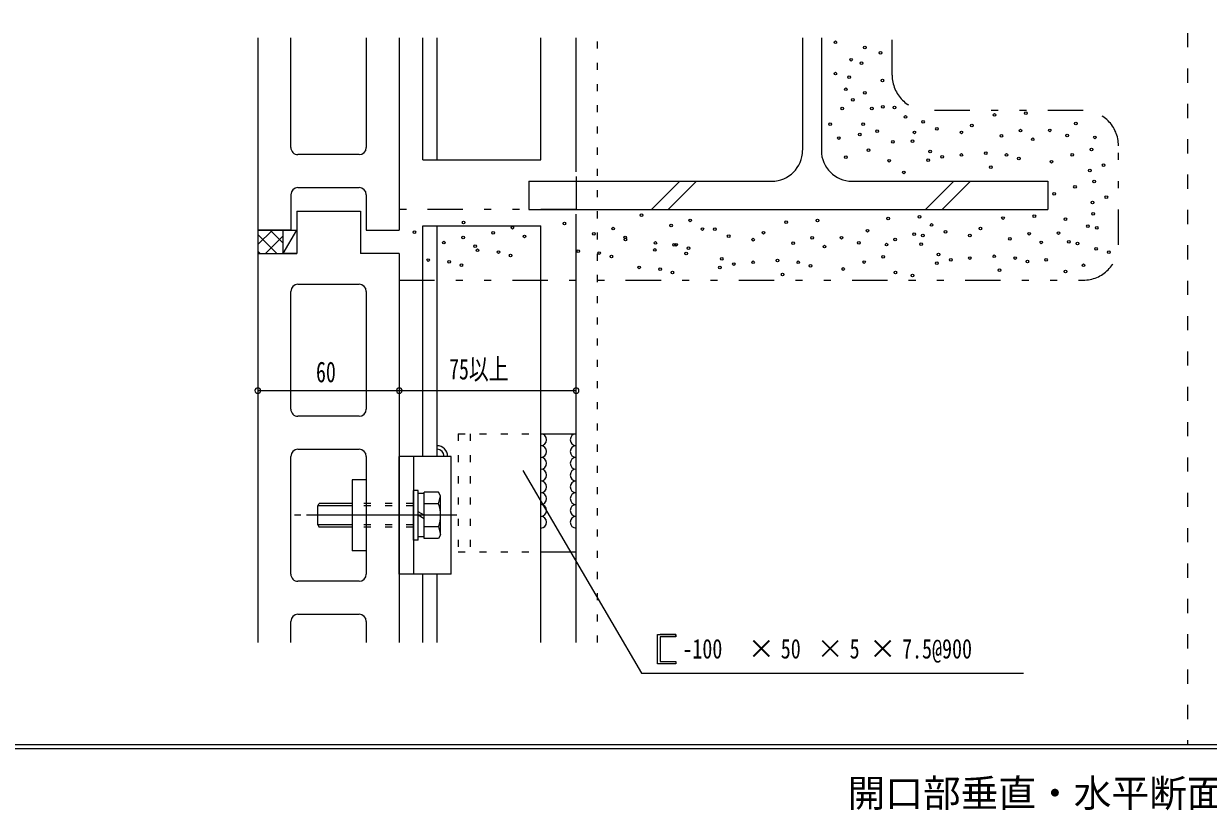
# Model space of a CAD drawing. Units: millimetres, scale not verified. Extents: x -1209 to 1209, y -852 to 852.
# Drawn here: x -596 to -93, y -2 to 332 of the extents above; entities that cross this region are included whole.
import ezdxf
from ezdxf.enums import TextEntityAlignment as Align

# ---------------------------------------------------------------- set-up
doc = ezdxf.new("R2010")
doc.units = ezdxf.units.MM
doc.header["$LTSCALE"] = 3
for name, pattern in [('USER1', [3, 1, -2]), ('USER2', [5, 2, -3]), ('USER6', [16, 5, -3, 1, -3, 1, -3])]:
    doc.linetypes.add(name, pattern=pattern)
for name, color, linetype, lineweight in [('0-1_0-0WAKU', 7, 'Continuous', 18), ('0-2_0-1AL', 5, 'Continuous', 18), ('0-3_0-2SUNPO', 7, 'Continuous', 18), ('0-4_0-3STEEL', 6, 'Continuous', 18), ('0-5_0-4KANAMONO', 6, 'Continuous', 18), ('0-6_0-5FUKUSIZA', 3, 'Continuous', 18), ('0-7_0-6HIFUKU', 4, 'Continuous', 18), ('0-8_0-7KUTAI', 6, 'Continuous', 18)]:
    doc.layers.add(name, color=color, linetype=linetype, lineweight=lineweight)
doc.styles.add('ＭＳ ゴシック', font='')
doc.styles.get('ＭＳ ゴシック').set_extended_font_data('MS Gothic')

msp = doc.modelspace()

# ---------------------------------------------------------------- linework, layer by layer
at = {"layer": '0-1_0-0WAKU', "linetype": 'USER2'}
msp.add_line((-102, 808.159), (-102, 26.35), dxfattribs=at)
at = {"layer": '0-1_0-0WAKU'}
for p, q in [((-1207, 26.35), (1207, 26.35)), ((-1207, 24.65), (1207, 24.65))]:
    msp.add_line(p, q, dxfattribs=at)
at = {"layer": '0-2_0-1AL'}
for p, q in [((-496.318, 326.182), (-496.318, 244.62)), ((-482.318, 279.618), (-482.318, 326.182)), ((-450.318, 326.182), (-450.318, 279.618)), ((-436.318, 326.182), (-436.318, 244.619)), ((-453.318, 276.619), (-479.318, 276.619)), ((-479.318, 262.619), (-453.318, 262.619)), ((-482.318, 259.619), (-482.318, 244.619)), ((-450.318, 259.619), (-450.318, 244.619)), ((-479.818, 252.619), (-479.818, 234.619)), ((-479.818, 252.619), (-452.818, 252.619)), ((-452.818, 252.619), (-452.818, 234.619)), ((-496.318, 244.62), (-481.318, 244.62)), ((-482.318, 244.619), (-496.318, 244.619)), ((-450.318, 244.619), (-436.318, 244.619)), ((-496.318, 234.619), (-479.818, 234.619)), ((-496.318, 234.619), (-479.818, 234.619)), ((-496.318, 234.619), (-496.318, 69.592)), ((-436.318, 234.619), (-452.818, 234.619)), ((-436.318, 234.619), (-436.318, 69.592)), ((-479.318, 221.619), (-453.318, 221.619)), ((-482.318, 168.619), (-482.318, 218.619)), ((-450.318, 218.619), (-450.318, 168.619)), ((-453.318, 165.619), (-479.318, 165.619)), ((-479.318, 151.619), (-453.318, 151.619)), ((-482.318, 98.619), (-482.318, 148.619)), ((-450.318, 148.619), (-450.318, 98.619)), ((-453.318, 95.619), (-479.318, 95.619)), ((-479.318, 81.619), (-453.318, 81.619)), ((-482.318, 69.592), (-482.318, 78.619)), ((-450.318, 78.619), (-450.318, 69.592))]:
    msp.add_line(p, q, dxfattribs=at)
for centre, start, end in [((-479.318, 279.619), 179.99998, 269.99998), ((-453.318, 279.619), 270, 0), ((-479.318, 259.619), 90, 180), ((-453.318, 259.619), 0, 90), ((-479.318, 218.619), 89.99998, 179.99998), ((-453.318, 218.619), 0, 90), ((-479.318, 168.619), 179.99998, 269.99998), ((-453.318, 168.619), 270, 0), ((-479.318, 148.619), 89.99998, 179.99998), ((-453.318, 148.619), 0, 90), ((-479.318, 98.619), 179.99998, 269.99998), ((-453.318, 98.619), 270, 0), ((-479.318, 78.619), 89.99998, 179.99998), ((-453.318, 78.619), 0, 90)]:
    msp.add_arc(centre, 3, start, end, dxfattribs=at)
at = {"layer": '0-3_0-2SUNPO'}
for p, q in [((-496.318, 176.513), (-436.318, 176.513)), ((-436.318, 176.513), (-361.318, 176.513)), ((-383.869, 142.689), (-333.667, 56.647)), ((-333.667, 56.647), (-171.664, 56.647))]:
    msp.add_line(p, q, dxfattribs=at)
msp.add_lwpolyline([(-326.822, 60.644), (-326.822, 73.036), (-319.032, 73.036), (-319.032, 72.107), (-325.67, 72.107), (-325.67, 61.56), (-319.032, 61.56), (-319.032, 60.644)], close=True, dxfattribs=at)
msp.add_lwpolyline([(-319.032, 72.107), (-319.032, 73.036), (-325.67, 73.036)], dxfattribs=at)
for centre, start, end in [((-496.319, 176.513), 0, 180), ((-496.319, 176.513), 180, 0), ((-436.319, 176.513), 0, 180), ((-436.319, 176.513), 0, 180), ((-436.319, 176.513), 0, 180), ((-436.319, 176.513), 180, 0), ((-436.319, 176.513), 180, 0), ((-436.319, 176.513), 180, 0), ((-361.319, 176.513), 0, 180), ((-361.319, 176.513), 180, 0)]:
    msp.add_arc(centre, 1.2, start, end, dxfattribs=at)
at = {"layer": '0-4_0-3STEEL'}
for p, q in [((-426.318, 274.372), (-426.318, 326.182)), ((-420.318, 274.372), (-420.318, 326.182)), ((-376.317, 274.372), (-376.317, 326.182)), ((-426.318, 274.372), (-376.317, 274.372)), ((-426.318, 148.618), (-426.318, 246.371)), ((-426.318, 246.371), (-376.317, 246.371)), ((-420.318, 148.618), (-420.318, 246.371)), ((-376.317, 69.592), (-376.317, 246.371)), ((-376.318, 158.182), (-361.318, 158.182)), ((-376.318, 108.182), (-361.318, 108.182)), ((-426.318, 69.592), (-426.318, 98.617)), ((-420.318, 69.592), (-420.318, 98.617))]:
    msp.add_line(p, q, dxfattribs=at)
at = {"layer": '0-4_0-3STEEL', "linetype": 'USER1'}
for p, q in [((-411.319, 158.182), (-411.319, 108.182)), ((-411.319, 158.182), (-376.318, 158.182)), ((-406.319, 158.182), (-406.319, 108.182)), ((-411.319, 108.182), (-376.318, 108.182))]:
    msp.add_line(p, q, dxfattribs=at)
at = {"layer": '0-5_0-4KANAMONO'}
for p, q in [((-436.317, 98.617), (-436.317, 148.618)), ((-430.335, 148.618), (-430.335, 98.617)), ((-456.333, 138.619), (-456.333, 108.619)), ((-450.318, 138.619), (-456.333, 138.619)), ((-450.318, 138.619), (-450.318, 108.619)), ((-430.335, 113.119), (-430.335, 134.119)), ((-428.334, 134.119), (-430.335, 134.119)), ((-428.334, 113.119), (-428.334, 134.119)), ((-425.835, 132.817), (-428.334, 132.817)), ((-425.835, 113.803), (-425.835, 133.432)), ((-419.739, 133.432), (-425.835, 133.432)), ((-418.833, 131.869), (-419.736, 133.432)), ((-419.661, 128.524), (-418.833, 131.866)), ((-418.833, 115.369), (-418.833, 131.869)), ((-470.835, 127.618), (-470.256, 128.617)), ((-456.336, 127.618), (-470.835, 127.618)), ((-470.835, 119.617), (-470.835, 127.618)), ((-456.336, 128.617), (-470.256, 128.617)), ((-419.661, 128.524), (-425.835, 128.524)), ((-478.062, 123.619), (-480.696, 123.619)), ((-411.963, 123.619), (-475.722, 123.619)), ((-425.835, 123.619), (-428.334, 125.062)), ((-425.835, 122.173), (-428.334, 123.619)), ((-456.336, 119.617), (-470.835, 119.617)), ((-470.835, 119.617), (-470.256, 118.618)), ((-456.336, 118.618), (-470.256, 118.618)), ((-419.661, 118.711), (-425.835, 118.711)), ((-419.658, 118.711), (-418.833, 115.369)), ((-428.334, 113.119), (-430.335, 113.119)), ((-425.835, 114.418), (-428.334, 114.418)), ((-419.739, 113.803), (-425.835, 113.803)), ((-418.833, 115.366), (-419.739, 113.803)), ((-450.318, 108.619), (-456.333, 108.619)), ((-414.318, 98.617), (-436.317, 98.617))]:
    msp.add_line(p, q, dxfattribs=at)
at = {"layer": '0-5_0-4KANAMONO', "linetype": 'USER1'}
for p, q in [((-430.335, 128.617), (-456.333, 128.617)), ((-430.335, 127.618), (-456.333, 127.618)), ((-430.335, 119.617), (-456.333, 119.617)), ((-430.335, 118.618), (-456.333, 118.618))]:
    msp.add_line(p, q, dxfattribs=at)
at = {"layer": '0-5_0-4KANAMONO'}
msp.add_lwpolyline([(-414.318, 98.617), (-414.318, 148.618), (-436.317, 148.618)], dxfattribs=at)
msp.add_arc((-433.833, 123.619), 15, 340.90302, 19.097, dxfattribs=at)
at = {"layer": '0-6_0-5FUKUSIZA'}
for p, q in [((-496.318, 244.62), (-485.542, 244.62)), ((-496.312, 238.446), (-490.139, 244.62)), ((-496.312, 244.62), (-496.312, 234.619)), ((-488.187, 234.619), (-496.312, 242.744)), ((-493.069, 234.619), (-485.542, 242.146)), ((-485.542, 239.045), (-491.116, 244.62)), ((-485.542, 244.62), (-479.818, 244.62)), ((-485.542, 234.619), (-485.542, 244.62)), ((-495.258, 234.619), (-496.312, 235.673)), ((-485.998, 234.619), (-485.542, 235.075))]:
    msp.add_line(p, q, dxfattribs=at)
for points in [[(-496.318, 234.619), (-485.542, 234.619), (-479.818, 244.62)], [(-479.818, 244.62), (-479.818, 234.619), (-485.542, 234.619)]]:
    msp.add_lwpolyline(points, dxfattribs=at)
for centre, radius, start, end in [((-376.318, 155.682), 2.5, 270, 90), ((-361.318, 155.682), 2.5, 90, 270), ((-420.318, 148.621), 4.5, 0, 90), ((-420.318, 148.621), 3, 0, 90), ((-376.318, 150.682), 2.5, 270, 90), ((-361.318, 150.682), 2.5, 90, 270), ((-376.318, 145.682), 2.5, 270, 90), ((-361.318, 145.682), 2.5, 90, 270), ((-376.318, 140.682), 2.5, 270, 90), ((-361.318, 140.682), 2.5, 90, 270), ((-376.318, 135.682), 2.5, 270, 90), ((-361.318, 135.682), 2.5, 90, 270), ((-376.318, 130.682), 2.5, 270, 90), ((-361.318, 130.682), 2.5, 90, 270), ((-376.318, 125.682), 2.5, 270, 90), ((-361.318, 125.682), 2.5, 90, 270), ((-376.318, 120.682), 2.5, 270, 90), ((-361.318, 120.682), 2.5, 90, 270)]:
    msp.add_arc(centre, radius, start, end, dxfattribs=at)
at = {"layer": '0-7_0-6HIFUKU', "linetype": 'USER6'}
for p, q in [((-227.319, 310.372), (-227.319, 326.182)), ((-146.319, 295.372), (-212.319, 295.372)), ((-131.319, 238.371), (-131.319, 280.39)), ((-361.32, 253.371), (-436.318, 253.371)), ((-436.318, 223.371), (-146.319, 223.371))]:
    msp.add_line(p, q, dxfattribs=at)
at = {"layer": '0-7_0-6HIFUKU'}
for centre in [(-251.39, 324.275), (-238.842, 322.061), (-244.747, 316.894), (-232.199, 319.846), (-251.39, 310.989), (-240.318, 315.418), (-245.485, 309.513), (-231.46, 308.037), (-246.961, 304.346), (-238.842, 302.87), (-248.437, 296.227), (-244.008, 299.917), (-235.889, 296.227), (-231.257, 296.917), (-226.289, 296.586), (-221.653, 292.612), (-183.933, 293.456), (-170.647, 294.194), (-253.604, 289.584), (-239.58, 289.584), (-233.675, 286.631), (-217.886, 286.074), (-214.196, 290.503), (-208.291, 287.551), (-197.957, 286.074), (-193.528, 289.027), (-172.861, 286.813), (-160.486, 286.916), (-149.414, 289.868), (-249.914, 283.679), (-241.056, 285.155), (-226.952, 282.014), (-218.624, 282.384), (-180.98, 284.598), (-167.694, 283.122), (-153.105, 284.701), (-141.295, 283.963), (-237.365, 278.512), (-211.243, 277.955), (-197.957, 276.479), (-187.623, 277.217), (-178.766, 276.479), (-150.89, 276.582), (-142.771, 278.796), (-246.961, 275.559), (-228.608, 274.065), (-211.981, 274.264), (-206.076, 275.741), (-185.409, 271.312), (-173.599, 275.002), (-159.748, 273.629), (-137.604, 272.153), (-222.315, 269.098), (-143.509, 269.939), (-149.756, 262.978), (-141.636, 265.192), (-158.613, 260.025), (-142.374, 256.335), (-136.469, 258.549), (-333.619, 250.964), (-142.033, 251.486), (-409.027, 247.86), (-388.36, 245.645), (-366.315, 247.446), (-321.071, 246.535), (-312.952, 248.749), (-272.274, 247.938), (-258.988, 248.676), (-229.025, 249.505), (-215.739, 250.243), (-210.553, 246.787), (-180.29, 249.739), (-167.004, 250.478), (-153.843, 249.271), (-144.247, 246.319), (-429.928, 243.721), (-409.26, 241.507), (-396.479, 243.431), (-383.193, 241.955), (-353.767, 243.017), (-345.648, 245.231), (-340.481, 241.541), (-340.448, 240.617), (-307.785, 245.059), (-302.537, 244.986), (-296.632, 242.033), (-281.87, 243.509), (-261.202, 241.295), (-248.827, 241.398), (-237.756, 244.351), (-226.073, 240.648), (-217.953, 242.862), (-214.243, 242.358), (-204.648, 243.835), (-194.314, 242.358), (-189.885, 245.311), (-177.337, 240.882), (-169.218, 243.096), (-156.795, 243.366), (-140.556, 245.581), (-417.38, 239.292), (-404.093, 237.816), (-403.122, 236.05), (-360.41, 235.636), (-327.9, 236.188), (-327.714, 239.154), (-319.781, 238.403), (-318.857, 238.416), (-313.69, 236.939), (-286.299, 240.557), (-269.322, 239.081), (-256.036, 237.604), (-241.446, 239.184), (-229.636, 238.446), (-214.981, 238.668), (-164.051, 239.406), (-152.366, 239.676), (-148.676, 238.938), (-140.844, 236.642), (-424.023, 231.911), (-415.165, 231.173), (-394.265, 235.312), (-389.098, 233.835), (-351.553, 234.898), (-346.386, 233.421), (-314.614, 234.712), (-299.585, 232.438), (-286.299, 230.961), (-275.965, 231.699), (-267.107, 230.961), (-239.232, 231.064), (-231.112, 233.279), (-208.338, 230.548), (-207.6, 234.239), (-202.433, 232.025), (-194.314, 232.763), (-183.98, 233.501), (-175.123, 232.763), (-169.956, 231.286), (-162.04, 232.005), (-135.39, 235.247), (-409.998, 229.696), (-334.543, 228.807), (-325.686, 228.069), (-320.519, 226.592), (-300.323, 228.747), (-294.418, 230.223), (-273.75, 225.794), (-261.941, 229.485), (-248.089, 228.112), (-225.945, 226.636), (-181.766, 227.596), (-153.76, 227.037), (-146.143, 229.687), (-218.672, 225.381)]:
    msp.add_circle(centre, 0.567, dxfattribs=at)
at = {"layer": '0-7_0-6HIFUKU', "linetype": 'USER6'}
for centre, start, end in [((-212.319, 310.372), 180, 270), ((-146.319, 280.372), 0, 90), ((-146.319, 238.371), 270, 0)]:
    msp.add_arc(centre, 15, start, end, dxfattribs=at)
at = {"layer": '0-8_0-7KUTAI'}
for p, q in [((-361.318, 269.372), (-361.318, 326.182)), ((-265.32, 326.182), (-265.32, 278.531)), ((-257.319, 326.182), (-257.32, 278.371)), ((-361.32, 267.372), (-361.32, 253.371)), ((-381.318, 265.372), (-381.318, 253.372)), ((-381.318, 265.372), (-361.318, 265.372)), ((-361.32, 265.372), (-278.319, 265.372)), ((-329.412, 253.371), (-317.411, 265.372)), ((-322.341, 253.371), (-310.34, 265.372)), ((-244.32, 265.372), (-161.319, 265.372)), ((-213.09, 253.371), (-201.091, 265.372)), ((-206.022, 253.371), (-194.021, 265.372)), ((-161.319, 265.372), (-161.319, 253.371)), ((-381.318, 253.372), (-361.318, 253.372)), ((-361.32, 253.371), (-161.319, 253.371)), ((-361.318, 69.592), (-361.318, 251.371))]:
    msp.add_line(p, q, dxfattribs=at)
at = {"layer": '0-8_0-7KUTAI', "linetype": 'USER1'}
msp.add_line((-352.318, 69.592), (-352.318, 326.182), dxfattribs=at)
at = {"layer": '0-8_0-7KUTAI'}
for centre, start, end in [((-278.319, 278.371), 270, 0), ((-244.32, 278.371), 180, 270)]:
    msp.add_arc(centre, 13, start, end, dxfattribs=at)

# ---------------------------------------------------------------- texts
at = {"layer": '0-1_0-0WAKU', "style": 'ＭＳ ゴシック'}
msp.add_text('開口部垂直・水平断面詳細図', height=11.72, dxfattribs=at).set_placement((-246.2, -3.624), align=Align.BOTTOM_LEFT)
at = {"layer": '0-3_0-2SUNPO', "style": 'ＭＳ ゴシック'}
for s, height, width, p in [('75以上', 8.798, 0.7, (-415.184, 178.613)), ('60', 8.798, 0.7, (-471.624, 177.413)), ('-100', 8.303, 0.75, (-316.263, 60.378)), ('50', 8.303, 0.75, (-274.539, 60.378)), ('5', 8.303, 0.75, (-245.335, 60.378)), ('7.5@900', 8.303, 0.75, (-223.085, 60.378))]:
    msp.add_text(s, height=height, dxfattribs=dict(at, width=width)).set_placement(p, align=Align.BOTTOM_LEFT)
for p in [(-288.442, 60.378), (-259.237, 60.378), (-236.988, 60.378)]:
    msp.add_text('×', height=8.303, dxfattribs=at).set_placement(p, align=Align.BOTTOM_LEFT)

doc.saveas('drawing.dxf')
